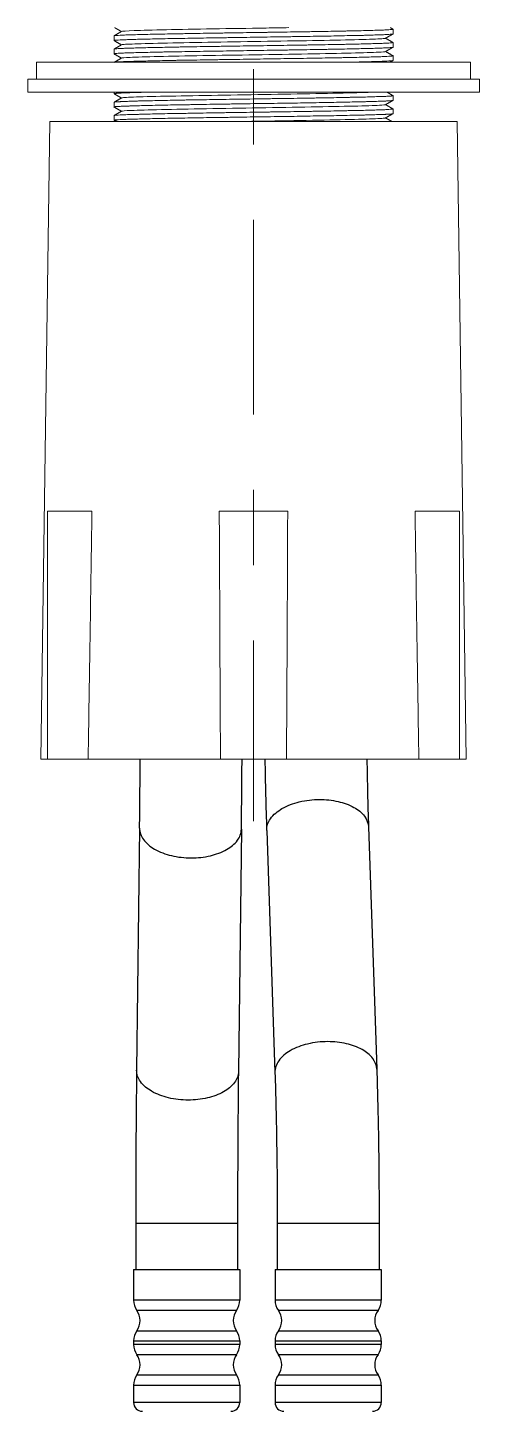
# Model space of a CAD drawing. Extents: x 11219 to 12060, y -16047 to -15452.
# Drawn here: x 11420.2 to 11471.2, y -15946.3 to -15790.1 of the extents above; entities that cross this region are included whole.
import ezdxf

# ---------------------------------------------------------------- set-up
doc = ezdxf.new("R2010")
doc.units = 0
doc.header["$MEASUREMENT"] = 0
doc.linetypes.add('CENTER', pattern=[47.5, 22, -8.5, 8.5, -8.5])
doc.linetypes.add('CENTER2', pattern=[28.575, 19.05, -3.175, 3.175, -3.175])
doc.layers.get('0').update_dxf_attribs({"color": 3, "linetype": 'CONTINUOUS'})
doc.layers.add('CENTER', color=1, linetype='CENTER2')

msp = doc.modelspace()

# ---------------------------------------------------------------- linework, layer by layer
at = {"linetype": 'Continuous', "lineweight": 18, "extrusion": (0, 1, 0)}
for p, q in [((11461.47, -15790.23), (11461.48, -15790.24)), ((11461.48, -15790.77), (11461.48, -15790.24)), ((11429.98, -15791.52), (11429.98, -15790.99)), ((11429.98, -15791.53), (11429.98, -15791.52)), ((11429.98, -15793.02), (11429.98, -15792.49)), ((11461.47, -15791.73), (11461.48, -15791.74)), ((11461.48, -15792.27), (11461.48, -15791.74)), ((11421.23, -15793.96), (11470.23, -15793.96)), ((11421.23, -15795.86), (11421.23, -15793.96)), ((11429.98, -15793.03), (11429.98, -15793.02)), ((11461.47, -15793.23), (11461.48, -15793.24)), ((11461.48, -15793.77), (11461.48, -15793.24)), ((11470.23, -15795.86), (11470.23, -15793.96)), ((11420.23, -15795.86), (11471.23, -15795.86)), ((11420.23, -15797.36), (11420.23, -15795.86)), ((11471.23, -15797.36), (11471.23, -15795.86)), ((11420.23, -15797.36), (11471.23, -15797.36)), ((11429.98, -15797.52), (11429.98, -15797.36)), ((11429.98, -15797.53), (11429.98, -15797.52)), ((11429.98, -15799.02), (11429.98, -15798.49)), ((11461.47, -15797.73), (11461.48, -15797.74)), ((11461.48, -15798.27), (11461.48, -15797.74)), ((11429.98, -15799.03), (11429.98, -15799.02)), ((11429.98, -15800.52), (11429.98, -15799.99)), ((11461.47, -15799.23), (11461.48, -15799.24)), ((11461.48, -15799.77), (11461.48, -15799.24)), ((11422.73, -15800.66), (11421.73, -15872.66)), ((11468.73, -15800.66), (11422.73, -15800.66)), ((11468.73, -15800.66), (11469.73, -15872.66)), ((11427.48, -15844.66), (11422.46, -15844.66)), ((11422.46, -15844.66), (11422.46, -15872.66)), ((11449.59, -15844.66), (11441.86, -15844.66)), ((11468.99, -15844.66), (11463.97, -15844.66)), ((11468.99, -15872.66), (11468.99, -15844.66)), ((11422.46, -15872.66), (11421.73, -15872.66)), ((11427.06, -15872.66), (11422.46, -15872.66)), ((11442, -15872.66), (11427.06, -15872.66)), ((11449.45, -15872.66), (11442, -15872.66)), ((11464.4, -15872.66), (11449.45, -15872.66)), ((11468.99, -15872.66), (11464.4, -15872.66)), ((11469.73, -15872.66), (11468.99, -15872.66))]:
    msp.add_line(p, q, dxfattribs=at)
for p, q in [((11432.86, -15880.44), (11432.53, -15907.79)), ((11444.36, -15880.58), (11444.03, -15907.93)), ((11447.22, -15880.7), (11448.15, -15908.05)), ((11458.71, -15880.31), (11459.64, -15907.66)), ((11432.43, -15925.06), (11443.93, -15925.06)), ((11432.43, -15925.06), (11432.43, -15930.3)), ((11443.93, -15925.06), (11443.93, -15930.3)), ((11448.41, -15925.06), (11459.91, -15925.06)), ((11448.41, -15925.06), (11448.41, -15930.3)), ((11459.91, -15925.06), (11459.91, -15930.3)), ((11432.18, -15930.3), (11444.18, -15930.3)), ((11432.18, -15930.3), (11432.18, -15933.74)), ((11444.18, -15930.3), (11444.18, -15933.74)), ((11448.16, -15930.3), (11460.16, -15930.3)), ((11448.16, -15930.3), (11448.16, -15933.74)), ((11460.16, -15930.3), (11460.16, -15933.74)), ((11444.18, -15933.74), (11432.18, -15933.74)), ((11460.16, -15933.74), (11448.16, -15933.74)), ((11443.81, -15934.91), (11432.56, -15934.91)), ((11459.78, -15934.91), (11448.53, -15934.91)), ((11432.56, -15937.2), (11443.81, -15937.2)), ((11448.53, -15937.2), (11459.78, -15937.2)), ((11432.18, -15938.36), (11444.18, -15938.36)), ((11432.18, -15938.36), (11432.18, -15938.74)), ((11444.18, -15938.74), (11432.18, -15938.74)), ((11444.18, -15938.36), (11444.18, -15938.74)), ((11448.16, -15938.36), (11460.16, -15938.36)), ((11448.16, -15938.36), (11448.16, -15938.74)), ((11460.16, -15938.74), (11448.16, -15938.74)), ((11460.16, -15938.36), (11460.16, -15938.74)), ((11443.81, -15939.91), (11432.56, -15939.91)), ((11459.78, -15939.91), (11448.53, -15939.91)), ((11432.56, -15942.2), (11443.81, -15942.2)), ((11448.53, -15942.2), (11459.78, -15942.2)), ((11432.18, -15943.36), (11444.18, -15943.36)), ((11432.18, -15943.36), (11432.18, -15945.3)), ((11444.18, -15943.36), (11444.18, -15945.3)), ((11448.16, -15943.36), (11460.16, -15943.36)), ((11448.16, -15943.36), (11448.16, -15945.3)), ((11460.16, -15943.36), (11460.16, -15945.3)), ((11444.18, -15945.3), (11432.18, -15945.3)), ((11460.16, -15945.3), (11448.16, -15945.3))]:
    msp.add_line(p, q)
for centre, radius, start, end in [((10164.72, -15865.55), 1268.23, 359.32714, 359.67842), ((10162.5, -15865.53), 1281.95, 359.3272, 359.681), ((11908.65, -15865.5), 461.69, 180.8884, 181.8869), ((11906.44, -15865.56), 447.97, 180.9086, 181.8873), ((12823.13, -15924.02), 1390.7, 179.33118, 180.043), ((12823.27, -15924.02), 1379.34, 179.33143, 180.04331), ((11434.18, -15933.74), 2, 180, 215.6591), ((11442.18, -15933.74), 2, 324.3409, 0), ((11450.16, -15933.74), 2, 180, 215.6591), ((11458.16, -15933.74), 2, 324.3409, 0), ((11430.93, -15936.07), 2, 0.59, 35.6591), ((11430.93, -15936.03), 2, 324.3409, 359.41), ((11445.43, -15936.07), 2, 144.3409, 179.41), ((11445.43, -15936.03), 2, 180.59, 215.6591), ((11446.91, -15936.07), 2, 0.59, 35.6591), ((11446.91, -15936.03), 2, 324.3409, 359.41), ((11461.41, -15936.07), 2, 144.3409, 179.41), ((11461.41, -15936.03), 2, 180.59, 215.6591), ((11434.18, -15938.36), 2, 144.3409, 180), ((11442.18, -15938.36), 2, 0, 35.6591), ((11450.16, -15938.36), 2, 144.3409, 180), ((11458.16, -15938.36), 2, 0, 35.6591), ((11434.18, -15938.74), 2, 180, 215.6591), ((11442.18, -15938.74), 2, 324.3409, 0), ((11450.16, -15938.74), 2, 180, 215.6591), ((11458.16, -15938.74), 2, 324.3409, 0), ((11430.93, -15941.07), 2, 0.59, 35.6591), ((11445.43, -15941.07), 2, 144.3409, 179.41), ((11446.91, -15941.07), 2, 0.59, 35.6591), ((11461.41, -15941.07), 2, 144.3409, 179.41), ((11434.18, -15943.36), 2, 144.3409, 180), ((11430.93, -15941.03), 2, 324.3409, 359.41), ((11445.43, -15941.03), 2, 180.59, 215.6591), ((11442.18, -15943.36), 2, 0, 35.6591), ((11450.16, -15943.36), 2, 144.3409, 180), ((11446.91, -15941.03), 2, 324.3409, 359.41), ((11461.41, -15941.03), 2, 180.59, 215.6591), ((11458.16, -15943.36), 2, 0, 35.6591), ((11433.18, -15945.3), 1, 180, 270), ((11443.18, -15945.3), 1, 270, 0), ((11449.16, -15945.3), 1, 180, 270), ((11459.16, -15945.3), 1, 270, 0)]:
    msp.add_arc(centre, radius, start, end)
at = {"linetype": 'Continuous', "lineweight": 18}
for points, degree in [([(11430.82, -15790.5), (11430.4, -15790.74), (11429.97, -15790.99)], 2), ([(11430.05, -15790.06), (11430.43, -15790.28), (11430.81, -15790.5)], 2), ([(11460.63, -15791.26), (11461.05, -15791.02), (11461.48, -15790.77)], 2), ([(11461.48, -15790.24), (11461.33, -15790.15), (11461.18, -15790.06)], 2), ([(11429.98, -15791.52), (11430.39, -15791.76), (11430.81, -15792)], 2), ([(11430.82, -15792), (11430.4, -15792.24), (11429.98, -15792.49)], 2), ([(11460.63, -15792.76), (11461.05, -15792.52), (11461.48, -15792.27)], 2), ([(11461.48, -15791.74), (11461.06, -15791.5), (11460.64, -15791.25)], 2), ([(11429.97, -15793.02), (11430.39, -15793.26), (11430.81, -15793.5)], 2), ([(11430.82, -15793.5), (11430.4, -15793.74), (11429.99, -15793.98)], 2), ([(11461.48, -15793.24), (11461.06, -15793), (11460.64, -15792.75)], 2), ([(11461.14, -15793.96), (11461.31, -15793.87), (11461.48, -15793.77)], 2), ([(11429.98, -15797.52), (11430.39, -15797.76), (11430.81, -15798)], 2), ([(11430.82, -15798), (11430.4, -15798.24), (11429.98, -15798.49)], 2), ([(11460.63, -15798.76), (11461.05, -15798.52), (11461.48, -15798.27)], 2), ([(11461.48, -15797.74), (11461.15, -15797.55), (11460.83, -15797.36)], 2), ([(11429.97, -15799.02), (11430.39, -15799.26), (11430.81, -15799.5)], 2), ([(11430.82, -15799.5), (11430.4, -15799.74), (11429.97, -15799.99)], 2), ([(11460.63, -15800.26), (11461.05, -15800.02), (11461.48, -15799.77)], 2), ([(11461.48, -15799.24), (11461.06, -15799), (11460.64, -15798.75)], 2), ([(11461.35, -15800.66), (11461, -15800.46), (11460.64, -15800.25)], 2), ([(11430.03, -15800.49), (11430.18, -15800.58), (11430.32, -15800.66)], 2), ([(11427.48, -15844.66), (11427.43, -15848), (11427.34, -15854.53), (11427.19, -15863.83), (11427.1, -15869.77), (11427.06, -15872.66)], 3), ([(11442, -15872.66), (11441.98, -15869.77), (11441.95, -15863.83), (11441.91, -15854.53), (11441.88, -15848), (11441.86, -15844.66)], 3), ([(11449.59, -15844.66), (11449.57, -15848), (11449.55, -15854.53), (11449.5, -15863.83), (11449.47, -15869.77), (11449.45, -15872.66)], 3), ([(11464.4, -15872.66), (11464.35, -15869.77), (11464.26, -15863.83), (11464.11, -15854.53), (11464.02, -15848), (11463.97, -15844.66)], 3)]:
    msp.add_open_spline(points, degree=degree, dxfattribs=at)
for points, knots in [([(11461.48, -15790.24), (11461.48, -15790.25), (11461.45, -15790.26), (11461.37, -15790.27), (11461.34, -15790.27), (11461.28, -15790.28), (11461.26, -15790.28), (11461.22, -15790.28), (11461.19, -15790.28), (11461.07, -15790.29), (11460.94, -15790.3), (11460.64, -15790.32), (11460.47, -15790.33), (11460.17, -15790.34), (11460.07, -15790.34), (11459.9, -15790.35), (11459.84, -15790.35), (11459.72, -15790.35), (11459.66, -15790.36), (11459.36, -15790.36), (11459.09, -15790.37), (11458.52, -15790.39), (11458.22, -15790.4), (11457.56, -15790.41), (11457.22, -15790.42), (11456.8, -15790.43), (11456.76, -15790.43), (11456.66, -15790.43), (11456.52, -15790.43), (11456.19, -15790.44), (11455.9, -15790.45), (11455.3, -15790.46), (11454.89, -15790.47), (11454.04, -15790.48), (11453.6, -15790.49), (11453.03, -15790.5), (11452.91, -15790.5), (11452.68, -15790.5), (11452.56, -15790.51), (11452.21, -15790.51), (11451.97, -15790.52), (11451.26, -15790.53), (11450.77, -15790.54), (11449.79, -15790.55), (11449.29, -15790.56), (11448.54, -15790.57), (11448.28, -15790.58), (11447.9, -15790.58), (11447.71, -15790.58), (11447.51, -15790.59), (11447.39, -15790.59), (11447.32, -15790.59), (11446.74, -15790.6), (11446.22, -15790.61), (11445.2, -15790.62), (11444.68, -15790.63), (11443.66, -15790.65), (11443.15, -15790.65), (11442.52, -15790.66), (11442.39, -15790.67), (11442.14, -15790.67), (11442.01, -15790.67), (11441.64, -15790.68), (11441.39, -15790.68), (11440.65, -15790.69), (11440.16, -15790.7), (11439.22, -15790.72), (11438.75, -15790.72), (11438.07, -15790.74), (11437.85, -15790.74), (11437.52, -15790.75), (11437.4, -15790.75), (11437.24, -15790.75), (11437.19, -15790.75), (11437.08, -15790.75), (11436.59, -15790.76), (11436.12, -15790.77), (11435.33, -15790.79), (11434.95, -15790.79), (11434.23, -15790.81), (11433.88, -15790.82), (11433.47, -15790.83), (11433.39, -15790.83), (11433.23, -15790.83), (11432.99, -15790.84), (11432.77, -15790.84), (11432.34, -15790.86), (11432.08, -15790.86), (11431.59, -15790.88), (11431.37, -15790.89), (11431.08, -15790.9), (11430.98, -15790.9), (11430.88, -15790.91), (11430.85, -15790.91), (11430.81, -15790.91), (11430.79, -15790.91), (11430.73, -15790.92), (11430.69, -15790.92), (11430.5, -15790.93), (11430.38, -15790.93), (11430.18, -15790.95), (11430.1, -15790.96), (11430.01, -15790.97), (11429.99, -15790.98), (11429.98, -15790.98)], [0, 0, 0, 0, 0.031491, 0.031491, 0.047236, 0.047236, 0.055109, 0.055109, 0.062981, 0.062981, 0.094472, 0.094472, 0.125962, 0.125962, 0.141708, 0.141708, 0.14958, 0.14958, 0.157453, 0.157453, 0.188944, 0.188944, 0.220434, 0.220434, 0.251925, 0.251925, 0.255861, 0.255861, 0.259797, 0.26767, 0.283415, 0.283415, 0.314906, 0.314906, 0.346397, 0.346397, 0.354269, 0.354269, 0.362142, 0.362142, 0.377887, 0.377887, 0.409378, 0.409378, 0.440868, 0.440868, 0.456614, 0.456614, 0.464486, 0.468423, 0.468423, 0.472359, 0.472359, 0.50385, 0.50385, 0.53534, 0.53534, 0.566831, 0.566831, 0.574704, 0.574704, 0.582576, 0.582576, 0.598322, 0.598322, 0.629812, 0.629812, 0.661303, 0.661303, 0.677048, 0.677048, 0.684921, 0.684921, 0.688857, 0.688857, 0.692793, 0.724284, 0.724284, 0.755775, 0.755775, 0.787265, 0.787265, 0.795138, 0.795138, 0.80301, 0.818756, 0.818756, 0.850246, 0.850246, 0.881737, 0.881737, 0.897482, 0.897482, 0.901419, 0.901419, 0.905355, 0.905355, 0.913228, 0.913228, 0.944718, 0.944718, 0.976209, 0.976209, 1, 1, 1, 1]), ([(11429.98, -15791.52), (11429.98, -15791.51), (11430, -15791.5), (11430.08, -15791.49), (11430.11, -15791.49), (11430.17, -15791.48), (11430.19, -15791.48), (11430.23, -15791.48), (11430.26, -15791.47), (11430.38, -15791.46), (11430.64, -15791.45), (11430.98, -15791.43), (11431.28, -15791.42), (11431.39, -15791.42), (11431.55, -15791.41), (11431.61, -15791.41), (11431.73, -15791.41), (11431.79, -15791.4), (11432.09, -15791.39), (11432.36, -15791.39), (11432.93, -15791.37), (11433.23, -15791.36), (11433.89, -15791.35), (11434.23, -15791.34), (11434.65, -15791.33), (11434.69, -15791.33), (11434.79, -15791.33), (11434.93, -15791.32), (11435.26, -15791.32), (11435.55, -15791.31), (11436.15, -15791.3), (11436.56, -15791.29), (11437.42, -15791.28), (11437.86, -15791.27), (11438.43, -15791.26), (11438.54, -15791.26), (11438.77, -15791.25), (11438.89, -15791.25), (11439.24, -15791.25), (11439.48, -15791.24), (11440.19, -15791.23), (11440.68, -15791.22), (11441.66, -15791.21), (11442.16, -15791.2), (11442.91, -15791.19), (11443.17, -15791.18), (11443.55, -15791.18), (11443.74, -15791.18), (11443.94, -15791.17), (11444.07, -15791.17), (11444.13, -15791.17), (11444.71, -15791.16), (11445.23, -15791.15), (11446.26, -15791.14), (11446.77, -15791.13), (11447.79, -15791.11), (11448.3, -15791.11), (11448.93, -15791.1), (11449.06, -15791.09), (11449.31, -15791.09), (11449.44, -15791.09), (11449.82, -15791.08), (11450.06, -15791.08), (11450.8, -15791.07), (11451.77, -15791.05), (11452.7, -15791.03), (11453.38, -15791.02), (11453.6, -15791.02), (11453.94, -15791.01), (11454.05, -15791.01), (11454.21, -15791.01), (11454.27, -15791.01), (11454.37, -15791.01), (11454.86, -15791), (11455.33, -15790.99), (11456.12, -15790.97), (11456.5, -15790.96), (11457.23, -15790.95), (11457.57, -15790.94), (11457.98, -15790.93), (11458.06, -15790.93), (11458.22, -15790.93), (11458.46, -15790.92), (11458.68, -15790.91), (11459.11, -15790.9), (11459.37, -15790.89), (11459.86, -15790.88), (11460.08, -15790.87), (11460.37, -15790.86), (11460.47, -15790.86), (11460.58, -15790.85), (11460.6, -15790.85), (11460.64, -15790.85), (11460.66, -15790.85), (11460.72, -15790.84), (11460.76, -15790.84), (11460.95, -15790.83), (11461.07, -15790.82), (11461.27, -15790.81), (11461.35, -15790.8), (11461.44, -15790.79), (11461.46, -15790.78), (11461.47, -15790.78)], [0, 0, 0, 0, 0.031493, 0.031493, 0.04724, 0.04724, 0.055113, 0.055113, 0.062986, 0.062986, 0.094479, 0.125972, 0.125972, 0.141719, 0.141719, 0.149592, 0.149592, 0.157465, 0.157465, 0.188958, 0.188958, 0.220452, 0.220452, 0.251945, 0.251945, 0.255881, 0.255881, 0.259818, 0.267691, 0.283438, 0.283438, 0.314931, 0.314931, 0.346424, 0.346424, 0.354297, 0.354297, 0.36217, 0.36217, 0.377917, 0.377917, 0.40941, 0.40941, 0.440903, 0.440903, 0.45665, 0.45665, 0.464523, 0.46846, 0.46846, 0.472396, 0.472396, 0.503889, 0.503889, 0.535382, 0.535382, 0.566875, 0.566875, 0.574749, 0.574749, 0.582622, 0.582622, 0.598369, 0.598369, 0.629862, 0.661355, 0.661355, 0.677101, 0.677101, 0.684974, 0.684974, 0.688911, 0.688911, 0.692848, 0.724341, 0.724341, 0.755834, 0.755834, 0.787327, 0.787327, 0.7952, 0.7952, 0.803074, 0.81882, 0.81882, 0.850313, 0.850313, 0.881806, 0.881806, 0.897553, 0.897553, 0.901489, 0.901489, 0.905426, 0.905426, 0.913299, 0.913299, 0.944792, 0.944792, 0.976285, 0.976285, 1, 1, 1, 1]), ([(11430.82, -15790.5), (11430.82, -15790.5), (11430.88, -15790.46), (11431.87, -15790.4), (11435.61, -15790.3), (11441.02, -15790.2), (11446.02, -15790.12), (11448.89, -15790.08), (11449.73, -15790.06)], [0, 0, 0, 0, 0.004967, 0.229444, 0.453921, 0.678398, 0.902875, 1, 1, 1, 1]), ([(11461.48, -15791.74), (11461.48, -15791.75), (11461.45, -15791.75), (11461.37, -15791.77), (11461.34, -15791.77), (11461.28, -15791.78), (11461.26, -15791.78), (11461.22, -15791.78), (11461.19, -15791.78), (11461.07, -15791.79), (11460.82, -15791.81), (11460.47, -15791.83), (11460.17, -15791.84), (11460.07, -15791.84), (11459.9, -15791.85), (11459.84, -15791.85), (11459.72, -15791.85), (11459.66, -15791.85), (11459.36, -15791.86), (11459.09, -15791.87), (11458.52, -15791.89), (11458.22, -15791.9), (11457.56, -15791.91), (11457.22, -15791.92), (11456.8, -15791.93), (11456.76, -15791.93), (11456.66, -15791.93), (11456.52, -15791.93), (11456.19, -15791.94), (11455.9, -15791.95), (11455.3, -15791.96), (11454.89, -15791.97), (11454.04, -15791.98), (11453.6, -15791.99), (11453.03, -15792), (11452.91, -15792), (11452.68, -15792.01), (11452.56, -15792.01), (11452.21, -15792.01), (11451.97, -15792.02), (11451.26, -15792.03), (11450.77, -15792.04), (11449.79, -15792.05), (11449.29, -15792.06), (11448.54, -15792.07), (11448.28, -15792.08), (11447.9, -15792.08), (11447.71, -15792.08), (11447.51, -15792.09), (11447.39, -15792.09), (11447.32, -15792.09), (11446.74, -15792.1), (11446.22, -15792.11), (11445.2, -15792.12), (11444.68, -15792.13), (11443.66, -15792.15), (11443.15, -15792.15), (11442.52, -15792.16), (11442.39, -15792.16), (11442.14, -15792.17), (11442.01, -15792.17), (11441.64, -15792.18), (11441.39, -15792.18), (11440.65, -15792.19), (11439.68, -15792.21), (11438.75, -15792.22), (11438.07, -15792.23), (11437.85, -15792.24), (11437.52, -15792.24), (11437.4, -15792.25), (11437.24, -15792.25), (11437.19, -15792.25), (11437.08, -15792.25), (11436.59, -15792.26), (11436.12, -15792.27), (11435.33, -15792.29), (11434.95, -15792.29), (11434.23, -15792.31), (11433.88, -15792.32), (11433.47, -15792.33), (11433.39, -15792.33), (11433.23, -15792.33), (11433.15, -15792.33), (11432.92, -15792.34), (11432.77, -15792.34), (11432.34, -15792.36), (11431.81, -15792.37), (11431.37, -15792.39), (11431.08, -15792.4), (11430.98, -15792.4), (11430.88, -15792.41), (11430.85, -15792.41), (11430.81, -15792.41), (11430.79, -15792.41), (11430.73, -15792.41), (11430.69, -15792.42), (11430.5, -15792.43), (11430.38, -15792.43), (11430.18, -15792.45), (11430.1, -15792.46), (11430.01, -15792.47), (11429.99, -15792.48), (11429.98, -15792.48)], [0, 0, 0, 0, 0.031503, 0.031503, 0.047255, 0.047255, 0.05513, 0.05513, 0.063006, 0.063006, 0.094509, 0.126012, 0.126012, 0.141764, 0.141764, 0.149639, 0.149639, 0.157515, 0.157515, 0.189018, 0.189018, 0.220521, 0.220521, 0.252024, 0.252024, 0.255962, 0.255962, 0.2599, 0.267776, 0.283527, 0.283527, 0.31503, 0.31503, 0.346533, 0.346533, 0.354409, 0.354409, 0.362285, 0.362285, 0.378036, 0.378036, 0.409539, 0.409539, 0.441042, 0.441042, 0.456794, 0.456794, 0.464669, 0.468607, 0.468607, 0.472545, 0.472545, 0.504048, 0.504048, 0.535551, 0.535551, 0.567054, 0.567054, 0.57493, 0.57493, 0.582806, 0.582806, 0.598557, 0.598557, 0.63006, 0.661563, 0.661563, 0.677315, 0.677315, 0.68519, 0.68519, 0.689128, 0.689128, 0.693066, 0.724569, 0.724569, 0.756072, 0.756072, 0.787575, 0.787575, 0.795451, 0.795451, 0.803327, 0.803327, 0.819078, 0.819078, 0.850581, 0.882084, 0.882084, 0.897836, 0.897836, 0.901774, 0.901774, 0.905711, 0.905711, 0.913587, 0.913587, 0.94509, 0.94509, 0.976593, 0.976593, 1, 1, 1, 1]), ([(11429.98, -15793.02), (11429.98, -15793.01), (11430, -15793), (11430.08, -15792.99), (11430.11, -15792.99), (11430.17, -15792.98), (11430.19, -15792.98), (11430.23, -15792.98), (11430.26, -15792.97), (11430.38, -15792.96), (11430.51, -15792.96), (11430.81, -15792.94), (11430.98, -15792.93), (11431.28, -15792.92), (11431.39, -15792.92), (11431.55, -15792.91), (11431.61, -15792.91), (11431.73, -15792.91), (11431.79, -15792.9), (11432.09, -15792.89), (11432.36, -15792.89), (11432.93, -15792.87), (11433.23, -15792.86), (11433.89, -15792.85), (11434.23, -15792.84), (11434.65, -15792.83), (11434.69, -15792.83), (11434.79, -15792.83), (11434.93, -15792.83), (11435.26, -15792.82), (11435.55, -15792.81), (11436.15, -15792.8), (11436.56, -15792.79), (11437.42, -15792.78), (11437.86, -15792.77), (11438.43, -15792.76), (11438.54, -15792.76), (11438.77, -15792.75), (11438.89, -15792.75), (11439.24, -15792.75), (11439.48, -15792.74), (11440.19, -15792.73), (11440.68, -15792.72), (11441.66, -15792.71), (11442.16, -15792.7), (11442.91, -15792.69), (11443.17, -15792.68), (11443.55, -15792.68), (11443.74, -15792.67), (11443.94, -15792.67), (11444.07, -15792.67), (11444.13, -15792.67), (11444.71, -15792.66), (11445.23, -15792.65), (11446.26, -15792.64), (11446.77, -15792.63), (11447.79, -15792.61), (11448.3, -15792.61), (11448.93, -15792.6), (11449.06, -15792.59), (11449.31, -15792.59), (11449.44, -15792.59), (11449.82, -15792.58), (11450.06, -15792.58), (11450.8, -15792.57), (11451.29, -15792.56), (11452.23, -15792.54), (11452.7, -15792.54), (11453.38, -15792.52), (11453.6, -15792.52), (11453.94, -15792.51), (11454.05, -15792.51), (11454.21, -15792.51), (11454.27, -15792.51), (11454.37, -15792.51), (11454.86, -15792.5), (11455.33, -15792.49), (11456.12, -15792.47), (11456.5, -15792.46), (11457.23, -15792.45), (11457.57, -15792.44), (11457.98, -15792.43), (11458.06, -15792.43), (11458.22, -15792.43), (11458.46, -15792.42), (11458.68, -15792.41), (11459.11, -15792.4), (11459.64, -15792.39), (11460.08, -15792.37), (11460.37, -15792.36), (11460.47, -15792.36), (11460.58, -15792.35), (11460.6, -15792.35), (11460.64, -15792.35), (11460.66, -15792.35), (11460.72, -15792.34), (11460.76, -15792.34), (11460.95, -15792.33), (11461.07, -15792.32), (11461.27, -15792.31), (11461.35, -15792.3), (11461.45, -15792.29), (11461.48, -15792.28), (11461.48, -15792.27)], [0, 0, 0, 0, 0.03125, 0.03125, 0.046875, 0.046875, 0.054687, 0.054687, 0.0625, 0.0625, 0.09375, 0.09375, 0.125, 0.125, 0.140625, 0.140625, 0.148438, 0.148438, 0.15625, 0.15625, 0.1875, 0.1875, 0.21875, 0.21875, 0.25, 0.25, 0.253906, 0.253906, 0.257813, 0.265625, 0.28125, 0.28125, 0.3125, 0.3125, 0.34375, 0.34375, 0.351562, 0.351562, 0.359375, 0.359375, 0.375, 0.375, 0.40625, 0.40625, 0.4375, 0.4375, 0.453125, 0.453125, 0.460937, 0.464844, 0.464844, 0.46875, 0.46875, 0.5, 0.5, 0.53125, 0.53125, 0.5625, 0.5625, 0.570312, 0.570312, 0.578125, 0.578125, 0.59375, 0.59375, 0.625, 0.625, 0.65625, 0.65625, 0.671875, 0.671875, 0.679687, 0.679687, 0.683594, 0.683594, 0.6875, 0.71875, 0.71875, 0.75, 0.75, 0.78125, 0.78125, 0.789062, 0.789062, 0.796875, 0.8125, 0.8125, 0.84375, 0.875, 0.875, 0.890625, 0.890625, 0.894531, 0.894531, 0.898437, 0.898437, 0.90625, 0.90625, 0.9375, 0.9375, 0.96875, 0.96875, 1, 1, 1, 1]), ([(11430.82, -15792), (11430.84, -15791.98), (11431.17, -15791.94), (11433.13, -15791.86), (11437.63, -15791.76), (11443.46, -15791.66), (11449.66, -15791.57), (11455.22, -15791.47), (11459.21, -15791.37), (11460.49, -15791.3), (11460.62, -15791.27), (11460.63, -15791.26)], [0, 0, 0, 0, 0.055626, 0.187706, 0.319787, 0.451867, 0.583947, 0.716028, 0.848108, 0.980189, 1, 1, 1, 1]), ([(11461.48, -15793.24), (11461.48, -15793.25), (11461.45, -15793.26), (11461.37, -15793.27), (11461.34, -15793.27), (11461.28, -15793.28), (11461.26, -15793.28), (11461.22, -15793.28), (11461.19, -15793.28), (11461.07, -15793.29), (11460.94, -15793.3), (11460.64, -15793.32), (11460.47, -15793.32), (11460.17, -15793.34), (11460.07, -15793.34), (11459.9, -15793.35), (11459.84, -15793.35), (11459.72, -15793.35), (11459.66, -15793.35), (11459.36, -15793.36), (11459.09, -15793.37), (11458.52, -15793.39), (11458.22, -15793.4), (11457.56, -15793.41), (11457.22, -15793.42), (11456.8, -15793.43), (11456.76, -15793.43), (11456.66, -15793.43), (11456.52, -15793.43), (11456.19, -15793.44), (11455.9, -15793.45), (11455.3, -15793.46), (11454.89, -15793.47), (11454.04, -15793.48), (11453.6, -15793.49), (11453.03, -15793.5), (11452.91, -15793.5), (11452.68, -15793.5), (11452.56, -15793.51), (11452.21, -15793.51), (11451.97, -15793.52), (11451.26, -15793.53), (11450.77, -15793.54), (11449.79, -15793.55), (11449.29, -15793.56), (11448.54, -15793.57), (11448.28, -15793.58), (11447.9, -15793.58), (11447.71, -15793.58), (11447.51, -15793.59), (11447.39, -15793.59), (11447.32, -15793.59), (11446.74, -15793.6), (11446.22, -15793.61), (11445.2, -15793.62), (11444.68, -15793.63), (11443.66, -15793.65), (11443.15, -15793.65), (11442.52, -15793.66), (11442.39, -15793.67), (11442.14, -15793.67), (11442.01, -15793.67), (11441.64, -15793.68), (11441.39, -15793.68), (11440.65, -15793.69), (11440.16, -15793.7), (11439.22, -15793.72), (11438.75, -15793.72), (11438.07, -15793.74), (11437.85, -15793.74), (11437.52, -15793.75), (11437.4, -15793.75), (11437.24, -15793.75), (11437.19, -15793.75), (11437.08, -15793.75), (11436.59, -15793.76), (11436.12, -15793.77), (11435.33, -15793.79), (11434.95, -15793.79), (11434.23, -15793.81), (11433.88, -15793.82), (11433.47, -15793.83), (11433.39, -15793.83), (11433.23, -15793.83), (11432.99, -15793.84), (11432.77, -15793.84), (11432.34, -15793.86), (11431.81, -15793.87), (11431.37, -15793.89), (11431.08, -15793.9), (11430.98, -15793.9), (11430.88, -15793.91), (11430.85, -15793.91), (11430.81, -15793.91), (11430.79, -15793.91), (11430.73, -15793.91), (11430.69, -15793.92), (11430.5, -15793.93), (11430.38, -15793.93), (11430.18, -15793.95), (11430.11, -15793.96), (11430.06, -15793.96)], [0, 0, 0, 0, 0.032321, 0.032321, 0.048482, 0.048482, 0.056562, 0.056562, 0.064642, 0.064642, 0.096963, 0.096963, 0.129285, 0.129285, 0.145445, 0.145445, 0.153525, 0.153525, 0.161606, 0.161606, 0.193927, 0.193927, 0.226248, 0.226248, 0.258569, 0.258569, 0.262609, 0.262609, 0.266649, 0.27473, 0.29089, 0.29089, 0.323211, 0.323211, 0.355533, 0.355533, 0.363613, 0.363613, 0.371693, 0.371693, 0.387854, 0.387854, 0.420175, 0.420175, 0.452496, 0.452496, 0.468657, 0.468657, 0.476737, 0.480777, 0.480777, 0.484817, 0.484817, 0.517138, 0.517138, 0.549459, 0.549459, 0.581781, 0.581781, 0.589861, 0.589861, 0.597941, 0.597941, 0.614102, 0.614102, 0.646423, 0.646423, 0.678744, 0.678744, 0.694905, 0.694905, 0.702985, 0.702985, 0.707025, 0.707025, 0.711065, 0.743386, 0.743386, 0.775707, 0.775707, 0.808029, 0.808029, 0.816109, 0.816109, 0.824189, 0.84035, 0.84035, 0.872671, 0.904992, 0.904992, 0.921153, 0.921153, 0.925193, 0.925193, 0.929233, 0.929233, 0.937313, 0.937313, 0.969634, 0.969634, 1, 1, 1, 1]), ([(11430.82, -15793.5), (11430.87, -15793.47), (11431.59, -15793.41), (11434.72, -15793.32), (11439.86, -15793.22), (11445.96, -15793.13), (11452.02, -15793.03), (11457.05, -15792.93), (11459.96, -15792.84), (11460.59, -15792.78), (11460.63, -15792.76)], [0, 0, 0, 0, 0.108824, 0.240888, 0.372951, 0.505015, 0.637078, 0.769142, 0.901205, 1, 1, 1, 1]), ([(11456.51, -15793.96), (11456.63, -15793.96), (11456.75, -15793.96), (11457.23, -15793.95), (11457.57, -15793.94), (11457.98, -15793.93), (11458.06, -15793.93), (11458.22, -15793.93), (11458.46, -15793.92), (11458.68, -15793.91), (11459.11, -15793.9), (11459.37, -15793.89), (11459.86, -15793.88), (11460.08, -15793.87), (11460.37, -15793.86), (11460.47, -15793.86), (11460.58, -15793.85), (11460.6, -15793.85), (11460.64, -15793.85), (11460.66, -15793.85), (11460.72, -15793.84), (11460.76, -15793.84), (11460.95, -15793.83), (11461.07, -15793.82), (11461.27, -15793.81), (11461.35, -15793.8), (11461.44, -15793.79), (11461.46, -15793.78), (11461.47, -15793.78)], [0, 0, 0, 0, 0.039898, 0.039898, 0.163806, 0.163806, 0.194783, 0.194783, 0.22576, 0.287714, 0.287714, 0.411622, 0.411622, 0.535529, 0.535529, 0.597483, 0.597483, 0.612972, 0.612972, 0.62846, 0.62846, 0.659437, 0.659437, 0.783345, 0.783345, 0.907253, 0.907253, 1, 1, 1, 1]), ([(11429.98, -15797.52), (11429.98, -15797.51), (11430, -15797.5), (11430.08, -15797.49), (11430.11, -15797.49), (11430.17, -15797.48), (11430.19, -15797.48), (11430.23, -15797.48), (11430.26, -15797.47), (11430.38, -15797.46), (11430.51, -15797.46), (11430.81, -15797.44), (11430.98, -15797.43), (11431.28, -15797.42), (11431.39, -15797.42), (11431.55, -15797.41), (11431.61, -15797.41), (11431.73, -15797.41), (11431.79, -15797.4), (11432.09, -15797.39), (11432.36, -15797.39), (11432.82, -15797.37), (11433.01, -15797.37), (11433.2, -15797.36)], [0, 0, 0, 0, 0.151046, 0.151046, 0.226569, 0.226569, 0.26433, 0.26433, 0.302092, 0.302092, 0.453138, 0.453138, 0.604184, 0.604184, 0.679707, 0.679707, 0.717468, 0.717468, 0.75523, 0.75523, 0.906276, 0.906276, 1, 1, 1, 1]), ([(11461.48, -15797.74), (11461.48, -15797.75), (11461.45, -15797.75), (11461.37, -15797.77), (11461.34, -15797.77), (11461.28, -15797.78), (11461.26, -15797.78), (11461.22, -15797.78), (11461.19, -15797.78), (11461.07, -15797.79), (11460.82, -15797.81), (11460.47, -15797.83), (11460.17, -15797.84), (11460.07, -15797.84), (11459.9, -15797.85), (11459.84, -15797.85), (11459.72, -15797.85), (11459.66, -15797.85), (11459.36, -15797.86), (11459.09, -15797.87), (11458.52, -15797.89), (11458.22, -15797.9), (11457.56, -15797.91), (11457.22, -15797.92), (11456.8, -15797.93), (11456.76, -15797.93), (11456.66, -15797.93), (11456.52, -15797.93), (11456.19, -15797.94), (11455.9, -15797.95), (11455.3, -15797.96), (11454.89, -15797.97), (11454.04, -15797.98), (11453.6, -15797.99), (11453.03, -15798), (11452.91, -15798), (11452.68, -15798.01), (11452.56, -15798.01), (11452.21, -15798.01), (11451.97, -15798.02), (11451.26, -15798.03), (11450.77, -15798.04), (11449.79, -15798.05), (11449.29, -15798.06), (11448.54, -15798.07), (11448.28, -15798.08), (11447.9, -15798.08), (11447.71, -15798.08), (11447.51, -15798.09), (11447.39, -15798.09), (11447.32, -15798.09), (11446.74, -15798.1), (11446.22, -15798.11), (11445.2, -15798.12), (11444.68, -15798.13), (11443.66, -15798.15), (11443.15, -15798.15), (11442.52, -15798.16), (11442.39, -15798.16), (11442.14, -15798.17), (11442.01, -15798.17), (11441.64, -15798.18), (11441.39, -15798.18), (11440.65, -15798.19), (11439.68, -15798.21), (11438.75, -15798.22), (11438.07, -15798.23), (11437.85, -15798.24), (11437.52, -15798.24), (11437.4, -15798.25), (11437.24, -15798.25), (11437.19, -15798.25), (11437.08, -15798.25), (11436.59, -15798.26), (11436.12, -15798.27), (11435.33, -15798.29), (11434.95, -15798.29), (11434.23, -15798.31), (11433.88, -15798.32), (11433.47, -15798.33), (11433.39, -15798.33), (11433.23, -15798.33), (11433.15, -15798.33), (11432.92, -15798.34), (11432.77, -15798.34), (11432.34, -15798.36), (11431.81, -15798.37), (11431.37, -15798.39), (11431.08, -15798.4), (11430.98, -15798.4), (11430.88, -15798.41), (11430.85, -15798.41), (11430.81, -15798.41), (11430.79, -15798.41), (11430.73, -15798.41), (11430.69, -15798.42), (11430.5, -15798.43), (11430.38, -15798.43), (11430.18, -15798.45), (11430.1, -15798.46), (11430.01, -15798.47), (11429.99, -15798.48), (11429.98, -15798.48)], [0, 0, 0, 0, 0.031502, 0.031502, 0.047252, 0.047252, 0.055128, 0.055128, 0.063003, 0.063003, 0.094505, 0.126006, 0.126006, 0.141757, 0.141757, 0.149632, 0.149632, 0.157508, 0.157508, 0.189009, 0.189009, 0.220511, 0.220511, 0.252012, 0.252012, 0.25595, 0.25595, 0.259888, 0.267763, 0.283514, 0.283514, 0.315015, 0.315015, 0.346517, 0.346517, 0.354392, 0.354392, 0.362267, 0.362267, 0.378018, 0.378018, 0.40952, 0.40952, 0.441021, 0.441021, 0.456772, 0.456772, 0.464647, 0.468585, 0.468585, 0.472523, 0.472523, 0.504024, 0.504024, 0.535526, 0.535526, 0.567027, 0.567027, 0.574903, 0.574903, 0.582778, 0.582778, 0.598529, 0.598529, 0.63003, 0.661532, 0.661532, 0.677283, 0.677283, 0.685158, 0.685158, 0.689096, 0.689096, 0.693033, 0.724535, 0.724535, 0.756036, 0.756036, 0.787538, 0.787538, 0.795413, 0.795413, 0.803289, 0.803289, 0.819039, 0.819039, 0.850541, 0.882042, 0.882042, 0.897793, 0.897793, 0.901731, 0.901731, 0.905669, 0.905669, 0.913544, 0.913544, 0.945045, 0.945045, 0.976547, 0.976547, 1, 1, 1, 1]), ([(11429.98, -15799.02), (11429.98, -15799.01), (11430, -15799), (11430.08, -15798.99), (11430.11, -15798.99), (11430.17, -15798.98), (11430.19, -15798.98), (11430.23, -15798.98), (11430.26, -15798.97), (11430.38, -15798.96), (11430.64, -15798.95), (11430.98, -15798.93), (11431.28, -15798.92), (11431.39, -15798.92), (11431.55, -15798.91), (11431.61, -15798.91), (11431.73, -15798.91), (11431.79, -15798.9), (11432.09, -15798.89), (11432.36, -15798.89), (11432.93, -15798.87), (11433.23, -15798.86), (11433.89, -15798.85), (11434.23, -15798.84), (11434.65, -15798.83), (11434.69, -15798.83), (11434.79, -15798.83), (11434.93, -15798.83), (11435.26, -15798.82), (11435.55, -15798.81), (11436.15, -15798.8), (11436.56, -15798.79), (11437.42, -15798.78), (11437.86, -15798.77), (11438.43, -15798.76), (11438.54, -15798.76), (11438.77, -15798.75), (11438.89, -15798.75), (11439.24, -15798.75), (11439.48, -15798.74), (11440.19, -15798.73), (11440.68, -15798.72), (11441.66, -15798.71), (11442.16, -15798.7), (11442.91, -15798.69), (11443.17, -15798.68), (11443.55, -15798.68), (11443.74, -15798.67), (11443.94, -15798.67), (11444.07, -15798.67), (11444.13, -15798.67), (11444.71, -15798.66), (11445.23, -15798.65), (11446.26, -15798.64), (11446.77, -15798.63), (11447.79, -15798.61), (11448.3, -15798.61), (11448.93, -15798.6), (11449.06, -15798.59), (11449.31, -15798.59), (11449.44, -15798.59), (11449.82, -15798.58), (11450.06, -15798.58), (11450.8, -15798.57), (11451.29, -15798.56), (11452.23, -15798.54), (11452.7, -15798.54), (11453.38, -15798.52), (11453.6, -15798.52), (11453.94, -15798.51), (11454.05, -15798.51), (11454.21, -15798.51), (11454.27, -15798.51), (11454.37, -15798.51), (11454.86, -15798.5), (11455.33, -15798.49), (11456.12, -15798.47), (11456.5, -15798.46), (11457.23, -15798.45), (11457.57, -15798.44), (11457.98, -15798.43), (11458.06, -15798.43), (11458.22, -15798.43), (11458.46, -15798.42), (11458.68, -15798.41), (11459.11, -15798.4), (11459.64, -15798.39), (11460.08, -15798.37), (11460.37, -15798.36), (11460.47, -15798.36), (11460.58, -15798.35), (11460.6, -15798.35), (11460.64, -15798.35), (11460.66, -15798.35), (11460.72, -15798.34), (11460.76, -15798.34), (11460.95, -15798.33), (11461.07, -15798.32), (11461.27, -15798.31), (11461.35, -15798.3), (11461.45, -15798.28), (11461.48, -15798.28), (11461.48, -15798.27)], [0, 0, 0, 0, 0.03125, 0.03125, 0.046875, 0.046875, 0.054688, 0.054688, 0.0625, 0.0625, 0.09375, 0.125, 0.125, 0.140625, 0.140625, 0.148438, 0.148438, 0.15625, 0.15625, 0.1875, 0.1875, 0.21875, 0.21875, 0.25, 0.25, 0.253906, 0.253906, 0.257813, 0.265625, 0.28125, 0.28125, 0.3125, 0.3125, 0.34375, 0.34375, 0.351563, 0.351563, 0.359375, 0.359375, 0.375, 0.375, 0.40625, 0.40625, 0.4375, 0.4375, 0.453125, 0.453125, 0.460938, 0.464844, 0.464844, 0.46875, 0.46875, 0.5, 0.5, 0.53125, 0.53125, 0.5625, 0.5625, 0.570313, 0.570313, 0.578125, 0.578125, 0.59375, 0.59375, 0.625, 0.625, 0.65625, 0.65625, 0.671875, 0.671875, 0.679688, 0.679688, 0.683594, 0.683594, 0.6875, 0.71875, 0.71875, 0.75, 0.75, 0.78125, 0.78125, 0.789063, 0.789063, 0.796875, 0.8125, 0.8125, 0.84375, 0.875, 0.875, 0.890625, 0.890625, 0.894531, 0.894531, 0.898438, 0.898438, 0.90625, 0.90625, 0.9375, 0.9375, 0.96875, 0.96875, 1, 1, 1, 1]), ([(11430.82, -15798), (11430.85, -15797.98), (11431.23, -15797.93), (11433.38, -15797.85), (11438, -15797.76), (11443.88, -15797.66), (11450.07, -15797.56), (11455.55, -15797.46), (11458.14, -15797.4), (11459.07, -15797.36), (11459.08, -15797.36)], [0, 0, 0, 0, 0.075377, 0.229087, 0.382797, 0.536507, 0.690217, 0.843926, 0.997636, 1, 1, 1, 1]), ([(11461.48, -15799.24), (11461.48, -15799.25), (11461.45, -15799.26), (11461.37, -15799.27), (11461.34, -15799.27), (11461.28, -15799.28), (11461.26, -15799.28), (11461.22, -15799.28), (11461.19, -15799.28), (11461.07, -15799.29), (11460.94, -15799.3), (11460.64, -15799.32), (11460.47, -15799.33), (11460.17, -15799.34), (11460.07, -15799.34), (11459.9, -15799.35), (11459.84, -15799.35), (11459.72, -15799.35), (11459.66, -15799.36), (11459.36, -15799.36), (11459.09, -15799.37), (11458.52, -15799.39), (11458.22, -15799.4), (11457.56, -15799.41), (11457.22, -15799.42), (11456.8, -15799.43), (11456.76, -15799.43), (11456.66, -15799.43), (11456.52, -15799.43), (11456.19, -15799.44), (11455.9, -15799.45), (11455.3, -15799.46), (11454.89, -15799.47), (11454.04, -15799.48), (11453.6, -15799.49), (11453.03, -15799.5), (11452.91, -15799.5), (11452.68, -15799.5), (11452.56, -15799.51), (11452.21, -15799.51), (11451.97, -15799.52), (11451.26, -15799.53), (11450.77, -15799.54), (11449.79, -15799.55), (11449.29, -15799.56), (11448.54, -15799.57), (11448.28, -15799.58), (11447.9, -15799.58), (11447.71, -15799.58), (11447.51, -15799.59), (11447.39, -15799.59), (11447.32, -15799.59), (11446.74, -15799.6), (11446.22, -15799.61), (11445.2, -15799.62), (11444.68, -15799.63), (11443.66, -15799.65), (11443.15, -15799.65), (11442.52, -15799.66), (11442.39, -15799.67), (11442.14, -15799.67), (11442.01, -15799.67), (11441.64, -15799.68), (11441.39, -15799.68), (11440.65, -15799.69), (11440.16, -15799.7), (11439.22, -15799.72), (11438.75, -15799.72), (11438.07, -15799.74), (11437.85, -15799.74), (11437.52, -15799.75), (11437.4, -15799.75), (11437.24, -15799.75), (11437.19, -15799.75), (11437.08, -15799.75), (11436.59, -15799.76), (11436.12, -15799.77), (11435.33, -15799.79), (11434.95, -15799.79), (11434.23, -15799.81), (11433.88, -15799.82), (11433.47, -15799.83), (11433.39, -15799.83), (11433.23, -15799.83), (11432.99, -15799.84), (11432.77, -15799.85), (11432.34, -15799.86), (11431.81, -15799.87), (11431.37, -15799.89), (11431.08, -15799.9), (11430.98, -15799.9), (11430.88, -15799.91), (11430.85, -15799.91), (11430.81, -15799.91), (11430.79, -15799.91), (11430.73, -15799.91), (11430.69, -15799.92), (11430.5, -15799.93), (11430.38, -15799.93), (11430.18, -15799.95), (11430.1, -15799.96), (11430, -15799.97), (11429.98, -15799.98), (11429.98, -15799.99)], [0, 0, 0, 0, 0.03125, 0.03125, 0.046875, 0.046875, 0.054687, 0.054687, 0.0625, 0.0625, 0.09375, 0.09375, 0.125, 0.125, 0.140625, 0.140625, 0.148437, 0.148437, 0.15625, 0.15625, 0.1875, 0.1875, 0.21875, 0.21875, 0.25, 0.25, 0.253906, 0.253906, 0.257812, 0.265625, 0.28125, 0.28125, 0.3125, 0.3125, 0.34375, 0.34375, 0.351562, 0.351562, 0.359375, 0.359375, 0.375, 0.375, 0.40625, 0.40625, 0.4375, 0.4375, 0.453125, 0.453125, 0.460937, 0.464844, 0.464844, 0.46875, 0.46875, 0.5, 0.5, 0.53125, 0.53125, 0.5625, 0.5625, 0.570313, 0.570313, 0.578125, 0.578125, 0.59375, 0.59375, 0.625, 0.625, 0.65625, 0.65625, 0.671875, 0.671875, 0.679688, 0.679688, 0.683594, 0.683594, 0.6875, 0.71875, 0.71875, 0.75, 0.75, 0.78125, 0.78125, 0.789063, 0.789063, 0.796875, 0.8125, 0.8125, 0.84375, 0.875, 0.875, 0.890625, 0.890625, 0.894531, 0.894531, 0.898438, 0.898438, 0.90625, 0.90625, 0.9375, 0.9375, 0.96875, 0.96875, 1, 1, 1, 1]), ([(11430.04, -15800.5), (11430.04, -15800.5), (11430.05, -15800.5), (11430.08, -15800.49), (11430.11, -15800.49), (11430.17, -15800.48), (11430.19, -15800.48), (11430.23, -15800.48), (11430.26, -15800.47), (11430.38, -15800.46), (11430.64, -15800.45), (11430.98, -15800.43), (11431.28, -15800.42), (11431.39, -15800.42), (11431.55, -15800.41), (11431.61, -15800.41), (11431.73, -15800.41), (11431.79, -15800.4), (11432.09, -15800.39), (11432.36, -15800.39), (11432.93, -15800.37), (11433.23, -15800.36), (11433.89, -15800.35), (11434.23, -15800.34), (11434.65, -15800.33), (11434.69, -15800.33), (11434.79, -15800.33), (11434.93, -15800.32), (11435.26, -15800.32), (11435.55, -15800.31), (11436.15, -15800.3), (11436.56, -15800.29), (11437.42, -15800.28), (11437.86, -15800.27), (11438.43, -15800.26), (11438.54, -15800.26), (11438.77, -15800.25), (11438.89, -15800.25), (11439.24, -15800.25), (11439.48, -15800.24), (11440.19, -15800.23), (11440.68, -15800.22), (11441.66, -15800.21), (11442.16, -15800.2), (11442.91, -15800.19), (11443.17, -15800.18), (11443.55, -15800.18), (11443.74, -15800.17), (11443.94, -15800.17), (11444.07, -15800.17), (11444.13, -15800.17), (11444.71, -15800.16), (11445.23, -15800.15), (11446.26, -15800.14), (11446.77, -15800.13), (11447.79, -15800.11), (11448.3, -15800.11), (11448.93, -15800.1), (11449.06, -15800.09), (11449.31, -15800.09), (11449.44, -15800.09), (11449.82, -15800.08), (11450.06, -15800.08), (11450.8, -15800.07), (11451.77, -15800.05), (11452.7, -15800.03), (11453.38, -15800.02), (11453.6, -15800.02), (11453.94, -15800.01), (11454.05, -15800.01), (11454.21, -15800.01), (11454.27, -15800.01), (11454.37, -15800.01), (11454.43, -15800.01), (11454.91, -15800), (11455.33, -15799.99), (11456.12, -15799.97), (11456.5, -15799.96), (11457.23, -15799.95), (11457.57, -15799.94), (11457.98, -15799.93), (11458.06, -15799.93), (11458.22, -15799.93), (11458.46, -15799.92), (11458.68, -15799.91), (11459.11, -15799.9), (11459.37, -15799.89), (11459.86, -15799.88), (11460.08, -15799.87), (11460.37, -15799.86), (11460.47, -15799.86), (11460.58, -15799.85), (11460.6, -15799.85), (11460.64, -15799.85), (11460.66, -15799.85), (11460.72, -15799.84), (11460.76, -15799.84), (11460.95, -15799.83), (11461.07, -15799.82), (11461.27, -15799.81), (11461.35, -15799.8), (11461.44, -15799.79), (11461.46, -15799.78), (11461.47, -15799.78)], [0, 0, 0, 0, 0.003177, 0.003177, 0.019384, 0.019384, 0.027488, 0.027488, 0.035592, 0.035592, 0.068007, 0.100422, 0.100422, 0.116629, 0.116629, 0.124733, 0.124733, 0.132836, 0.132836, 0.165251, 0.165251, 0.197666, 0.197666, 0.230081, 0.230081, 0.234133, 0.234133, 0.238185, 0.246289, 0.262496, 0.262496, 0.294911, 0.294911, 0.327326, 0.327326, 0.33543, 0.33543, 0.343533, 0.343533, 0.359741, 0.359741, 0.392156, 0.392156, 0.424571, 0.424571, 0.440778, 0.440778, 0.448882, 0.452934, 0.452934, 0.456986, 0.456986, 0.489401, 0.489401, 0.521816, 0.521816, 0.55423, 0.55423, 0.562334, 0.562334, 0.570438, 0.570438, 0.586645, 0.586645, 0.61906, 0.651475, 0.651475, 0.667683, 0.667683, 0.675786, 0.675786, 0.679838, 0.679838, 0.68389, 0.68389, 0.716305, 0.716305, 0.74872, 0.74872, 0.781135, 0.781135, 0.789239, 0.789239, 0.797342, 0.81355, 0.81355, 0.845965, 0.845965, 0.87838, 0.87838, 0.894587, 0.894587, 0.898639, 0.898639, 0.902691, 0.902691, 0.910795, 0.910795, 0.94321, 0.94321, 0.975625, 0.975625, 1, 1, 1, 1]), ([(11430.82, -15799.5), (11430.87, -15799.47), (11431.67, -15799.41), (11435.03, -15799.31), (11440.26, -15799.22), (11446.39, -15799.12), (11452.41, -15799.02), (11457.34, -15798.92), (11460.03, -15798.84), (11460.59, -15798.78), (11460.63, -15798.76)], [0, 0, 0, 0, 0.117937, 0.249967, 0.381997, 0.514027, 0.646057, 0.778087, 0.910117, 1, 1, 1, 1]), ([(11443.55, -15800.66), (11445.29, -15800.64), (11449.13, -15800.58), (11454.57, -15800.48), (11458.81, -15800.39), (11460.4, -15800.31), (11460.62, -15800.27), (11460.63, -15800.26)], [0, 0, 0, 0, 0.209129, 0.450261, 0.691393, 0.932525, 1, 1, 1, 1]), ([(11430.08, -15800.55), (11430.06, -15800.54), (11430.05, -15800.54), (11430.01, -15800.54), (11430, -15800.53), (11429.98, -15800.53), (11429.98, -15800.52), (11429.98, -15800.52)], [0, 0, 0, 0, 0.282786, 0.282786, 0.641393, 0.641393, 1, 1, 1, 1])]:
    msp.add_open_spline(points, degree=3, knots=knots, dxfattribs=at)
for points, knots in [([(11447.22, -15880.7), (11447.2, -15880.24), (11447.6, -15879.19), (11449.01, -15878.1), (11450.95, -15877.38), (11452.42, -15877.21), (11453.19, -15877.21)], [0, 0, 0, 0, 0.184443, 0.413679, 0.69289, 1, 1, 1, 1]), ([(11453.19, -15877.21), (11453.9, -15877.21), (11455.24, -15877.35), (11457.01, -15877.97), (11458.3, -15878.95), (11458.7, -15879.89), (11458.71, -15880.31)], [0, 0, 0, 0, 0.3088, 0.585268, 0.812996, 1, 1, 1, 1]), ([(11432.86, -15880.44), (11432.85, -15880.89), (11433.25, -15881.91), (11434.62, -15882.96), (11436.5, -15883.65), (11437.94, -15883.81), (11438.69, -15883.81)], [0, 0, 0, 0, 0.185308, 0.414015, 0.692301, 1, 1, 1, 1]), ([(11438.69, -15883.81), (11439.42, -15883.81), (11440.8, -15883.66), (11442.63, -15883.01), (11443.96, -15881.99), (11444.35, -15881.02), (11444.36, -15880.58)], [0, 0, 0, 0, 0.3083, 0.585609, 0.81378, 1, 1, 1, 1]), ([(11454.12, -15904.56), (11453.35, -15904.56), (11451.88, -15904.72), (11449.94, -15905.44), (11448.53, -15906.54), (11448.13, -15907.59), (11448.15, -15908.05)], [0, 0, 0, 0, 0.30711, 0.586321, 0.815557, 1, 1, 1, 1]), ([(11459.64, -15907.66), (11459.63, -15907.23), (11459.23, -15906.3), (11457.94, -15905.32), (11456.17, -15904.7), (11454.83, -15904.56), (11454.12, -15904.56)], [0, 0, 0, 0, 0.187004, 0.414732, 0.6912, 1, 1, 1, 1]), ([(11438.36, -15911.16), (11437.61, -15911.16), (11436.17, -15911), (11434.29, -15910.31), (11432.92, -15909.25), (11432.52, -15908.24), (11432.53, -15907.79)], [0, 0, 0, 0, 0.307699, 0.585985, 0.814692, 1, 1, 1, 1]), ([(11444.03, -15907.93), (11444.02, -15908.37), (11443.63, -15909.34), (11442.29, -15910.35), (11440.47, -15911.01), (11439.08, -15911.16), (11438.36, -15911.16)], [0, 0, 0, 0, 0.18622, 0.414391, 0.6917, 1, 1, 1, 1]), ([(11448.15, -15908.05), (11448.19, -15909.35), (11448.35, -15915.02), (11448.41, -15920.69), (11448.41, -15925.06)], [0, 0, 0, 0, 0.2284, 1, 1, 1, 1]), ([(11459.64, -15907.66), (11459.69, -15908.99), (11459.85, -15914.79), (11459.91, -15920.59), (11459.91, -15925.06)], [0, 0, 0, 0, 0.22949, 1, 1, 1, 1])]:
    msp.add_open_spline(points, degree=3, knots=knots)
at = {"layer": 'CENTER', "color": 1, "linetype": 'CENTER', "lineweight": 13}
msp.add_line((11445.73, -15621.76), (11445.73, -15879.66), dxfattribs=at)

doc.saveas('drawing.dxf')
